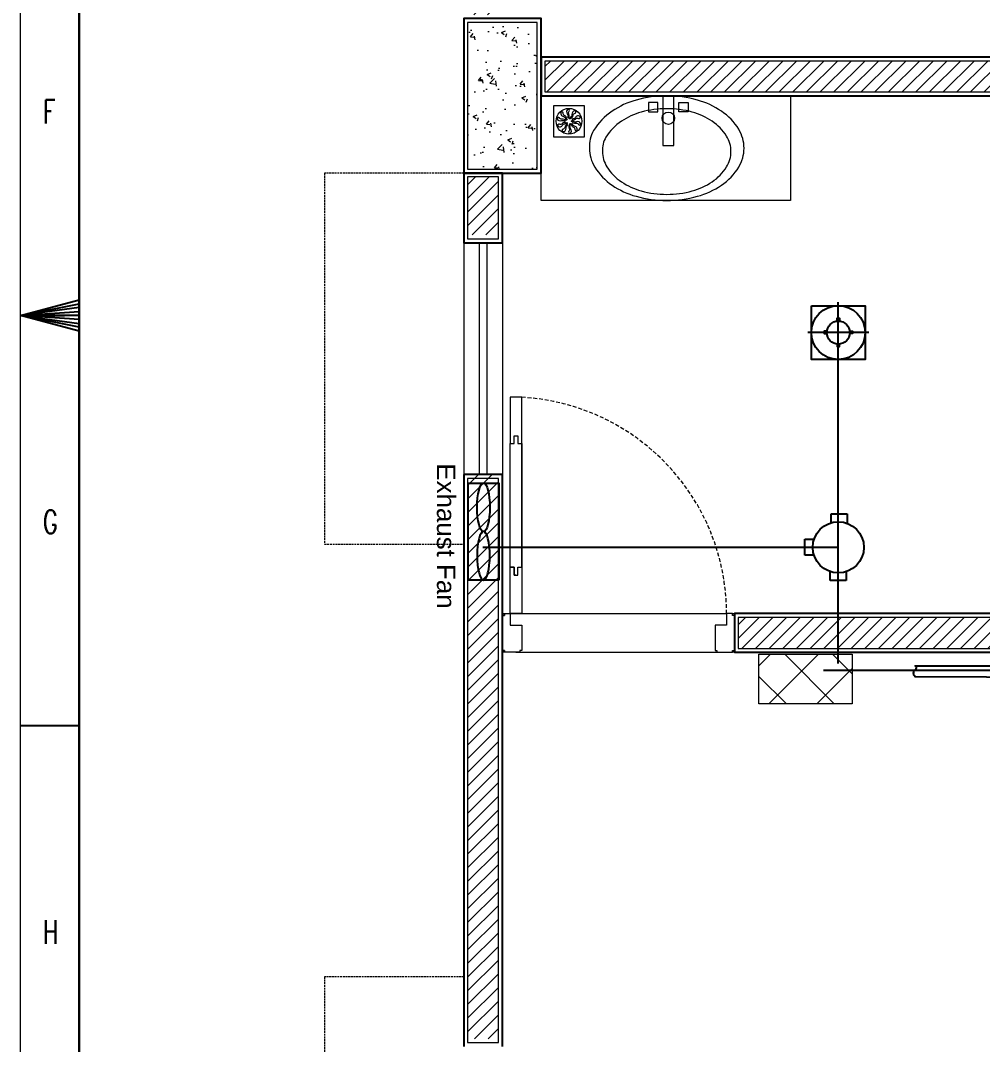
# Model space of a CAD drawing. Header units: inches. Extents: x 1445 to 3588, y -22 to 615.
# Drawn here: x 1445.4 to 1569.8, y 202.1 to 334.6 of the extents above; entities that cross this region are included whole.
import ezdxf

# ---------------------------------------------------------------- set-up
doc = ezdxf.new("R2010")
doc.units = ezdxf.units.IN
doc.header["$MEASUREMENT"] = 0
doc.linetypes.add('DASH', pattern=[0.35, 0.25, -0.1])
doc.linetypes.add('DASHED', pattern=[0.75, 0.5, -0.25])
doc.layers.get('Defpoints').update_dxf_attribs({"lineweight": 0})
for name, color, linetype in [('Cables', 7, 'Continuous'), ('COLLUM', 1, 'Continuous'), ('Exhaust Fans', 7, 'Continuous'), ('Lights', 7, 'Continuous'), ('Plant Layout', 7, 'Continuous'), ('wall 05', 252, 'Continuous')]:
    doc.layers.add(name, color=color, linetype=linetype)
for name, color, linetype, lineweight in [('DOOR', 115, 'Continuous', 15), ('Glass', 5, 'Continuous', 9), ('HACTH', 8, 'Continuous', 9), ('I-WC----EXST', 7, 'Continuous', 15), ('I-WC----N', 7, 'Continuous', 15), ('Plaster Line', 252, 'Continuous', 15), ('Sunshed', 5, 'Continuous', 15), ('Switchboard', 30, 'Continuous', 13), ('WINDOW', 140, 'Continuous', 9)]:
    doc.layers.add(name, color=color, linetype=linetype, lineweight=lineweight)
doc.styles.get("Standard").update_dxf_attribs({"font": 'arial.ttf'})
doc.styles.add('TEG BORDER', font='txt_qlt.shx', dxfattribs={"width": 0.7, "bigfont": 'hztxt.shx'})
pattern_1 = [(45, (-408960.4376, -241892.552), (-0.8838834765, 0.8838834765), [])]

# ---------------------------------------------------------------- blocks, each defined once
blk = doc.blocks.new('252 BORDER A2')
at = {"linetype": 'Continuous'}
blk.add_line((5, 415), (5, 5), dxfattribs=at)
for p, q in [((5, 210), (0, 210)), ((1.25, 210), (3.75, 210)), ((0, 175), (5, 175))]:
    blk.add_line(p, q)
at = {"color": 5, "lineweight": 15}
blk.add_lwpolyline([(0, 420), (594, 420), (594, 0), (0, 0)], close=True, dxfattribs=at)
blk.add_lwpolyline([(5, 415), (589, 415), (589, 5), (5, 5)], close=True)
blk.add_lwpolyline([(0, 210), (5, 211.34), (5, 208.66), (0, 210), (5, 211.005), (5, 210.67), (0, 210), (5, 210.335), (5, 209.665), (0, 210), (5, 209.33), (5, 208.995), (0, 210)])
at = {"char_height": 2, "width": 2, "attachment_point": 1, "style": 'TEG BORDER'}
for s, insert in [('F', (1.91, 228.389)), ('G', (1.91, 193.389)), ('H', (1.91, 158.389))]:
    blk.add_mtext(s, dxfattribs=dict(at, insert=insert))
blk = doc.blocks.new('floor drain 01')
at = {"color": 0}
blk.add_lwpolyline([(-10, -10), (90, -10), (90, 90), (-10, 90)], close=True, dxfattribs=at)
for points in [[(13.6, 67.5, 0.191053), (14.8, 61, 0.194336), (21.9, 55.7, -0.272606), (28.5, 49.9, 1.040732), (32.5, 51, 0.091346), (31.8, 52.6, 0.160783), (25.3, 58.6, -0.323658), (21.5, 66.6, 0.91079)], [(34.8, 77.8, 0.191053), (32, 71.8, 0.194336), (34.6, 63.4, -0.272606), (36.5, 54.8, 1.040732), (40.4, 53.4, 0.091346), (40.8, 55, 0.160783), (39.1, 63.7, -0.323658), (40.7, 72.4, 0.91079)], [(58, 73.6, 0.191053), (52.2, 70.5, 0.194336), (49.4, 62.1, -0.272606), (45.9, 54, 1.040732), (48.2, 50.6, 0.091346), (49.4, 51.6, 0.160783), (53.2, 59.7, -0.323658), (59.6, 65.8, 0.91079)], [(2.5, 46.7, 0.191053), (7.2, 42.2, 0.194336), (16.1, 42.1, -0.272606), (24.9, 41.2, 1.040732), (27.4, 44.5, 0.091346), (26, 45.4, 0.160783), (17.2, 46.5, -0.323658), (9.4, 50.7, 0.91079)], [(5.7, 23.4, 0.191053), (12.2, 22.5, 0.194336), (19.4, 27.7, -0.272606), (27, 32.1, 1.040732), (27.2, 36.2, 0.091346), (25.5, 36.1, 0.160783), (17.7, 31.8, -0.323658), (9, 30.7, 0.91079)], [(74.3, 56.6, 0.191053), (67.8, 57.5, 0.194336), (60.6, 52.3, -0.272606), (53, 47.9, 1.040732), (52.8, 43.8, 0.091346), (54.5, 43.9, 0.160783), (62.3, 48.2, -0.323658), (71, 49.3, 0.91079)], [(77.5, 33.3, 0.191053), (72.8, 37.8, 0.194336), (63.9, 37.9, -0.272606), (55.1, 38.8, 1.040732), (52.6, 35.5, 0.091346), (54, 34.6, 0.160783), (62.8, 33.5, -0.323658), (70.6, 29.3, 0.91079)], [(22, 6.4, 0.191053), (27.8, 9.5, 0.194336), (30.6, 17.9, -0.272606), (34.1, 26, 1.040732), (31.8, 29.4, 0.091346), (30.6, 28.4, 0.160783), (26.8, 20.3, -0.323658), (20.4, 14.2, 0.91079)], [(45.2, 2.2, 0.191053), (48, 8.2, 0.194336), (45.4, 16.6, -0.272606), (43.5, 25.2, 1.040732), (39.6, 26.6, 0.091346), (39.2, 25, 0.160783), (40.9, 16.3, -0.323658), (39.3, 7.6, 0.91079)], [(66.4, 12.5, 0.191053), (65.2, 19, 0.194336), (58.1, 24.3, -0.272606), (51.5, 30.1, 1.040732), (47.5, 29, 0.091346), (48.2, 27.4, 0.160783), (54.7, 21.4, -0.323658), (58.5, 13.4, 0.91079)]]:
    blk.add_lwpolyline(points, format="xyb", close=True, dxfattribs=at)
for centre, radius in [((40, 40), 41.7), ((31.9, 45.2), 1.83), ((32.5, 33.9), 1.83), ((42.5, 49.3), 1.83), ((49.6, 40.5), 1.83), ((43.5, 31), 1.83)]:
    blk.add_circle(centre, radius, dxfattribs=at)
blk = doc.blocks.new('HANDWASH-02-PLAN')
at = {"layer": 'I-WC----N', "color": 2}
for points in [[(5.1, 0, 0.068513), (104.4, 13.6, 0.080648), (181.8, 49.6, 0.107051), (241.7, 112.3, 0.160603), (255.1, 169.3, 0.138041), (237.9, 230.4, 0.107051), (181.8, 289.1, 0.080648), (104.4, 325, 0.068513), (5.1, 338.7, 0.068513), (-94.2, 325, 0.080648), (-171.6, 289.1, 0.107051), (-227.7, 230.4, 0.138041), (-244.8, 169.3, 0.138041), (-227.7, 108.3, 0.107051), (-171.6, 49.6, 0.080648), (-94.2, 13.6, 0.068513)], [(5.1, 41.5, 0.067522), (87.7, 52.7, 0.079863), (151.9, 82.1, 0.107115), (201.7, 133.5, 0.162551), (212.8, 180.1, 0.139778), (198.6, 229.9, 0.107115), (151.9, 278.1, 0.079863), (87.7, 307.5, 0.067522), (5.1, 318.7, 0.067522), (-77.5, 307.5, 0.079863), (-141.7, 278.1, 0.107115), (-188.3, 229.9, 0.139778), (-202.5, 180.1, 0.139778), (-188.3, 130.3, 0.107115), (-141.7, 82.1, 0.079863), (-77.5, 52.7, 0.067522)]]:
    blk.add_lwpolyline(points, format="xyb", close=True, dxfattribs=at)
blk.add_circle((0, 72.3), 20, dxfattribs=at)
blk = doc.blocks.new('A$C01EB0BB3')
at = {"layer": 'I-WC----N', "color": 250, "ltscale": 0.5}
for points in [[(9.08, 6.42), (9.08, 0), (10.51, 0), (10.51, 6.42)], [(8.43, 2.06), (8.43, 0.85), (7.23, 0.85), (7.23, 2.06)], [(11.15, 2.06), (11.15, 0.85), (12.36, 0.85), (12.36, 2.06)]]:
    blk.add_lwpolyline(points, close=True, dxfattribs=at)
at = {"layer": 'I-WC----N', "color": 2, "xscale": 0.03999999999359716, "yscale": 0.03999999999359716, "zscale": 0.03999999999359716}
blk.add_blockref('HANDWASH-02-PLAN', (9.79, 0), dxfattribs=at)
blk = doc.blocks.new('A$C4F64215B')
at = {"layer": 'Defpoints'}
for points in [[(0, 5), (0.25, 5), (0.25, 4.75), (0, 4.75)], [(29.75, 5), (30, 5), (30, 4.75), (29.75, 4.75)], [(0, 0.25), (0.25, 0.25), (0.25, 0), (0, 0)], [(29.75, 0.25), (30, 0.25), (30, 0), (29.75, 0)]]:
    blk.add_lwpolyline(points, close=True, dxfattribs=at)
at = {"layer": 'DOOR'}
for points in [[(1.75, 10), (2, 10), (2, 11), (2.5, 11), (2.5, 5), (1, 5), (1, 11), (1.5, 11), (1.5, 10), (1.75, 10), (1.5, 10), (1.5, 11), (1, 11), (1, 27), (1.5, 27), (1.5, 28), (2, 28), (2, 27), (2.5, 27), (2.5, 11), (2.5, 33), (1, 33), (1, 27)], [(1, 5), (1, 3.5), (2.5, 3.5), (2.5, 0.25), (2.25, 0.25), (2.25, 0), (0.25, 0), (0.25, 0.25), (0, 0.25), (0, 4.75), (0.25, 4.75), (0.25, 5), (1, 5)], [(29, 5), (29, 3.5), (27.5, 3.5), (27.5, 0.25), (27.75, 0.25), (27.75, 0), (29.75, 0), (29.75, 0.25), (30, 0.25), (30, 4.75), (29.75, 4.75), (29.75, 5), (29, 5)]]:
    blk.add_lwpolyline(points, dxfattribs=at)
at = {"layer": 'DOOR', "linetype": 'DASHED', "lineweight": 0}
blk.add_arc((0.93, 4.97), 28.07, 0.0597, 86.7872, dxfattribs=at)
at = {"layer": 'HACTH', "lineweight": 0, "ltscale": 10}
for p, q in [((1.5, 5), (29, 5)), ((2.25, 0), (27.75, 0))]:
    blk.add_line(p, q, dxfattribs=at)

msp = doc.modelspace()

# ---------------------------------------------------------------- hatches: boundary and pattern name
at = {"layer": 'HACTH'}
h = msp.add_hatch(dxfattribs=at)
h.set_pattern_fill('ANSI31', color=256, scale=10, style=0)
h.set_pattern_definition(pattern_1)
h.paths.add_polyline_path([(1688.25, 335.33), (1692.25, 335.33), (1692.25, 465.83), (1688.25, 465.83)])
h.paths.add_polyline_path([(1513.25, 329.33), (1513.25, 325.33), (1604.25, 325.33), (1604.25, 257.33), (1538.25, 257.33), (1538.25, 253.33), (1608.25, 253.33), (1608.25, 325.33), (1682.25, 325.33), (1682.25, 329.33)])
h.paths.add_polyline_path([(1503.25, 335.33), (1507.25, 335.33), (1507.25, 389.33), (1503.25, 389.33)])
h = msp.add_hatch(dxfattribs=at)
h.set_pattern_fill('AR-CONC', color=256, scale=0.75, style=0)
h.set_pattern_definition([(50, (-408960.4376, -241892.552), (5.37945137, -0.470641012), [0.5625, -6.1875]), (355, (-408960.4376, -241892.552), (-1.040635, 5.641441), [0.45, -4.95]), (100.4514, (-408959.9893, -241892.5913), (4.338820363, 5.170796565), [0.478051425, -5.25856584]), (46.1842, (-408960.4376, -241891.052), (8.004307865, -1.24139261), [0.84375, -9.28125]), (96.6356, (-408959.7705, -241891.1555), (7.00997029, 7.30588403), [0.71707716, -7.8878475]), (351.1842, (-408960.4376, -241891.052), (7.00996459, 7.3058895), [0.675, -7.425]), (21, (-408959.6876, -241891.427), (4.47680289, -3.01964168), [0.5625, -6.1875]), (326, (-408959.6876, -241891.427), (1.82486499, 5.43862534), [0.45, -4.95]), (71.4514, (-408959.3145, -241891.6787), (6.301669714, 2.418978725), [0.478051425, -5.25856584]), (37.5, (-408960.4376, -241892.552), (0.091198915, 2.496703904), [0, -4.89, 0, -5.025, 0, -4.96875]), (7.5, (-408960.4376, -241892.552), (1.973021531, 2.958087839), [0, -2.865, 0, -4.7775, 0, -1.89375]), (327.5, (-408962.11, -241892.552), (4.003668271, -0.169161538), [0, -1.875, 0, -5.85, 0, -7.7625]), (317.5, (-408962.86, -241892.552), (4.37389627, 0.750787367), [0, -2.4375, 0, -3.885, 0, -5.5125])])
h.paths.add_polyline_path([(1512.25, 334.33), (1503.25, 334.33), (1503.25, 315.33), (1512.25, 315.33)])
h = msp.add_hatch(dxfattribs=at)
h.set_pattern_fill('ANSI31', color=256, scale=10, style=0)
h.set_pattern_definition(pattern_1)
h.paths.add_polyline_path([(1507.25, 314.33), (1503.25, 314.33), (1503.25, 306.83), (1507.25, 306.83)])
h = msp.add_hatch(dxfattribs=at)
h.set_pattern_fill('ANSI31', color=256, scale=10, style=0)
h.set_pattern_definition(pattern_1)
h.paths.add_polyline_path([(1503.25, 202.83), (1507.25, 202.83), (1507.25, 275.83), (1503.25, 275.83)])
h.paths.add_polyline_path([(1503.25, 87.33), (1507.25, 87.33), (1507.25, 129.83), (1503.25, 129.83)])
h.paths.add_polyline_path([(1515.25, 79.33), (1515.25, 75.33), (1561.25, 75.33), (1561.25, 79.33)])
h.paths.add_polyline_path([(1634.25, 79.33), (1634.25, 75.33), (1678.25, 75.33), (1678.25, 79.33)])
h.paths.add_polyline_path([(1693.25, 79.33), (1693.25, 75.33), (1734.25, 75.33), (1734.25, 79.33)])
h.paths.add_polyline_path([(1688.25, 89.33), (1692.25, 89.33), (1692.25, 147.83), (1688.25, 147.83)])
h.paths.add_polyline_path([(1688.25, 220.83), (1692.25, 220.83), (1692.25, 269.33), (1688.25, 269.33)])
at = {"layer": 'Switchboard'}
h = msp.add_hatch(dxfattribs=at)
h.set_pattern_fill('ANSI37', color=256, scale=35, angle=180)
h.set_pattern_definition([(225, (1815.5863, 698.9563), (3.093592, -3.093592), []), (315, (1815.5863, 698.9563), (3.093592, 3.093592), [])])
h.paths.add_polyline_path([(1540.93, 252.57), (1540.93, 246.16), (1552.99, 246.16), (1552.99, 252.57)])

# ---------------------------------------------------------------- linework, layer by layer
for p, q in [((1550.26, 269.59), (1550.26, 270.76)), ((1550.26, 270.76), (1552.32, 270.76)), ((1552.32, 270.76), (1552.33, 269.52)), ((1546.88, 265.38), (1546.88, 267.45)), ((1546.88, 267.45), (1548.05, 267.45)), ((1548.05, 265.38), (1546.88, 265.38)), ((1550.16, 262.1), (1550.16, 263.27)), ((1552.22, 263.27), (1552.22, 262.1)), ((1552.22, 262.1), (1550.16, 262.1))]:
    msp.add_line(p, q)
at = {"color": 1}
msp.add_line((1682.42, 250.46), (1549.29, 250.46), dxfattribs=at)
for points in [[(1551.04, 295.72), (1551.04, 296.06), (1551.33, 296.06), (1551.33, 295.72)], [(1549.7, 294.37), (1549.36, 294.36), (1549.36, 294.07), (1549.7, 294.07)], [(1552.67, 294.37), (1553.01, 294.36), (1553.01, 294.07), (1552.67, 294.07)], [(1551.04, 292.75), (1551.04, 292.41), (1551.33, 292.41), (1551.33, 292.75)]]:
    msp.add_lwpolyline(points)
msp.add_lwpolyline([(1607.13, 251.07, -0.56347), (1607.13, 250.57, 0.367924), (1607.2, 249.46), (1561.13, 249.67, -0.456322), (1561.13, 250.57, 0.605884), (1561.13, 251.09)], format="xyb", close=True)
for centre, radius in [((1551.19, 294.2), 1.49), ((1551.19, 294.2), 1.49), ((1551.19, 266.41), 3.31)]:
    msp.add_circle(centre, radius)
at = {"layer": 'Cables', "color": 3}
for p, q in [((1551.19, 266.41), (1551.19, 294.2)), ((1551.19, 266.41), (1505.23, 266.41)), ((1551.19, 251.36), (1551.19, 266.41))]:
    msp.add_line(p, q, dxfattribs=at)
at = {"layer": 'COLLUM'}
msp.add_lwpolyline([(1502.75, 314.83), (1512.75, 314.83), (1512.75, 334.83), (1502.75, 334.83)], close=True, dxfattribs=at)
at = {"layer": 'Exhaust Fans'}
msp.add_lwpolyline([(1507.3, 262.18), (1503.3, 262.18), (1503.3, 274.73), (1507.3, 274.73)], close=True, dxfattribs=at)
msp.add_ellipse((1505.3, 271.59), major_axis=(0, -3.14), ratio=0.260631, dxfattribs=at)
at = {"layer": 'Exhaust Fans', "extrusion": (0, 0, -1)}
msp.add_ellipse((1505.3, 265.32), major_axis=(0, 3.14), ratio=0.260631, dxfattribs=at)
at = {"layer": 'Glass', "ltscale": 10}
for points in [[(1504.75, 305.83), (1504.75, 275.83)], [(1505.75, 305.83), (1505.75, 275.83)]]:
    msp.add_lwpolyline(points, dxfattribs=at)
at = {"layer": 'I-WC----EXST'}
msp.add_lwpolyline([(1545, 311.29), (1512.75, 311.29), (1512.75, 324.83), (1545, 324.83)], close=True, dxfattribs=at)
at = {"layer": 'Lights', "color": 40}
for p, q in [((1551.19, 290.26), (1551.19, 298.14)), ((1555.13, 294.2), (1547.25, 294.2))]:
    msp.add_line(p, q, dxfattribs=at)
at = {"layer": 'Lights'}
msp.add_lwpolyline([(1547.72, 297.67), (1554.67, 297.67), (1554.67, 290.72), (1547.72, 290.72)], close=True, dxfattribs=at)
msp.add_circle((1551.19, 294.2), 3.48, dxfattribs=at)
at = {"layer": 'Plant Layout', "lineweight": 13}
for p, q in [((1508.75, 257.83), (1536.75, 257.83)), ((1508.75, 257.83), (1536.75, 257.83)), ((1509.5, 252.83), (1536, 252.83)), ((1509.5, 252.83), (1536, 252.83))]:
    msp.add_line(p, q, dxfattribs=at)
at = {"layer": 'Plaster Line'}
for p, q in [((1507.25, 275.33), (1503.25, 275.33)), ((1503.25, 275.33), (1503.25, 202.33)), ((1507.25, 202.33), (1507.25, 275.33)), ((1503.25, 202.33), (1507.25, 202.33))]:
    msp.add_line(p, q, dxfattribs=at)
for points in [[(1503.25, 315.33), (1512.25, 315.33), (1512.25, 334.33), (1503.25, 334.33)], [(1682.25, 329.33), (1513.25, 329.33), (1513.25, 325.33), (1604.25, 325.33), (1604.25, 257.33), (1538.25, 257.33), (1538.25, 253.33), (1608.25, 253.33), (1608.25, 325.33), (1682.25, 325.33)], [(1507.25, 314.33), (1503.25, 314.33), (1503.25, 306.33), (1507.25, 306.33)]]:
    msp.add_lwpolyline(points, close=True, dxfattribs=at)
at = {"layer": 'Sunshed', "linetype": 'DASH'}
for points in [[(1502.75, 305.83), (1502.75, 314.83), (1484.75, 314.83), (1484.75, 266.83), (1484.75, 266.83), (1502.75, 266.83), (1502.75, 275.83)], [(1502.75, 201.83), (1502.75, 210.83), (1484.75, 210.83), (1484.75, 121.33), (1484.75, 121.33), (1502.75, 121.33), (1502.75, 129.83)]]:
    msp.add_lwpolyline(points, dxfattribs=at)
at = {"layer": 'Switchboard'}
msp.add_lwpolyline([(1552.99, 246.16), (1540.93, 246.16), (1540.93, 252.57), (1552.99, 252.57)], close=True, dxfattribs=at)
at = {"layer": 'wall 05'}
for p, q in [((1507.75, 275.83), (1502.75, 275.83)), ((1502.75, 275.83), (1502.75, 201.83)), ((1507.75, 201.83), (1507.75, 275.83))]:
    msp.add_line(p, q, dxfattribs=at)
for points in [[(1682.75, 329.83), (1512.75, 329.83), (1512.75, 324.83), (1603.75, 324.83), (1603.75, 257.83), (1537.75, 257.83), (1537.75, 252.83), (1608.75, 252.83), (1608.75, 324.83), (1682.75, 324.83)], [(1507.75, 314.83), (1502.75, 314.83), (1502.75, 305.83), (1507.75, 305.83)]]:
    msp.add_lwpolyline(points, close=True, dxfattribs=at)
at = {"layer": 'WINDOW', "linetype": 'Continuous', "ltscale": 10}
for points in [[(1502.75, 305.83), (1502.75, 275.83)], [(1507.75, 305.83), (1507.75, 275.83)]]:
    msp.add_lwpolyline(points, dxfattribs=at)

# ---------------------------------------------------------------- block references
at = {"xscale": 1.5163271442, "yscale": 1.5163271442, "zscale": 1.5163271442}
msp.add_blockref('252 BORDER A2', (1445.42, -22.02), dxfattribs=at)
at = {"layer": 'DOOR', "lineweight": 0}
msp.add_blockref('A$C4F64215B', (1507.75, 252.83), dxfattribs=at)
at = {"layer": 'I-WC----EXST', "rotation": 180}
msp.add_blockref('A$C01EB0BB3', (1539, 324.83), dxfattribs=at)
at = {"layer": 'I-WC----N', "xscale": 0.0400000000372529, "yscale": 0.04000000000814907, "zscale": 0.04}
msp.add_blockref('floor drain 01', (1514.76, 319.94), dxfattribs=at)

# ---------------------------------------------------------------- texts
msp.add_text('Exhaust Fan', height=2.3967, rotation=270).set_placement((1499.28, 277.28))

doc.saveas('drawing.dxf')
